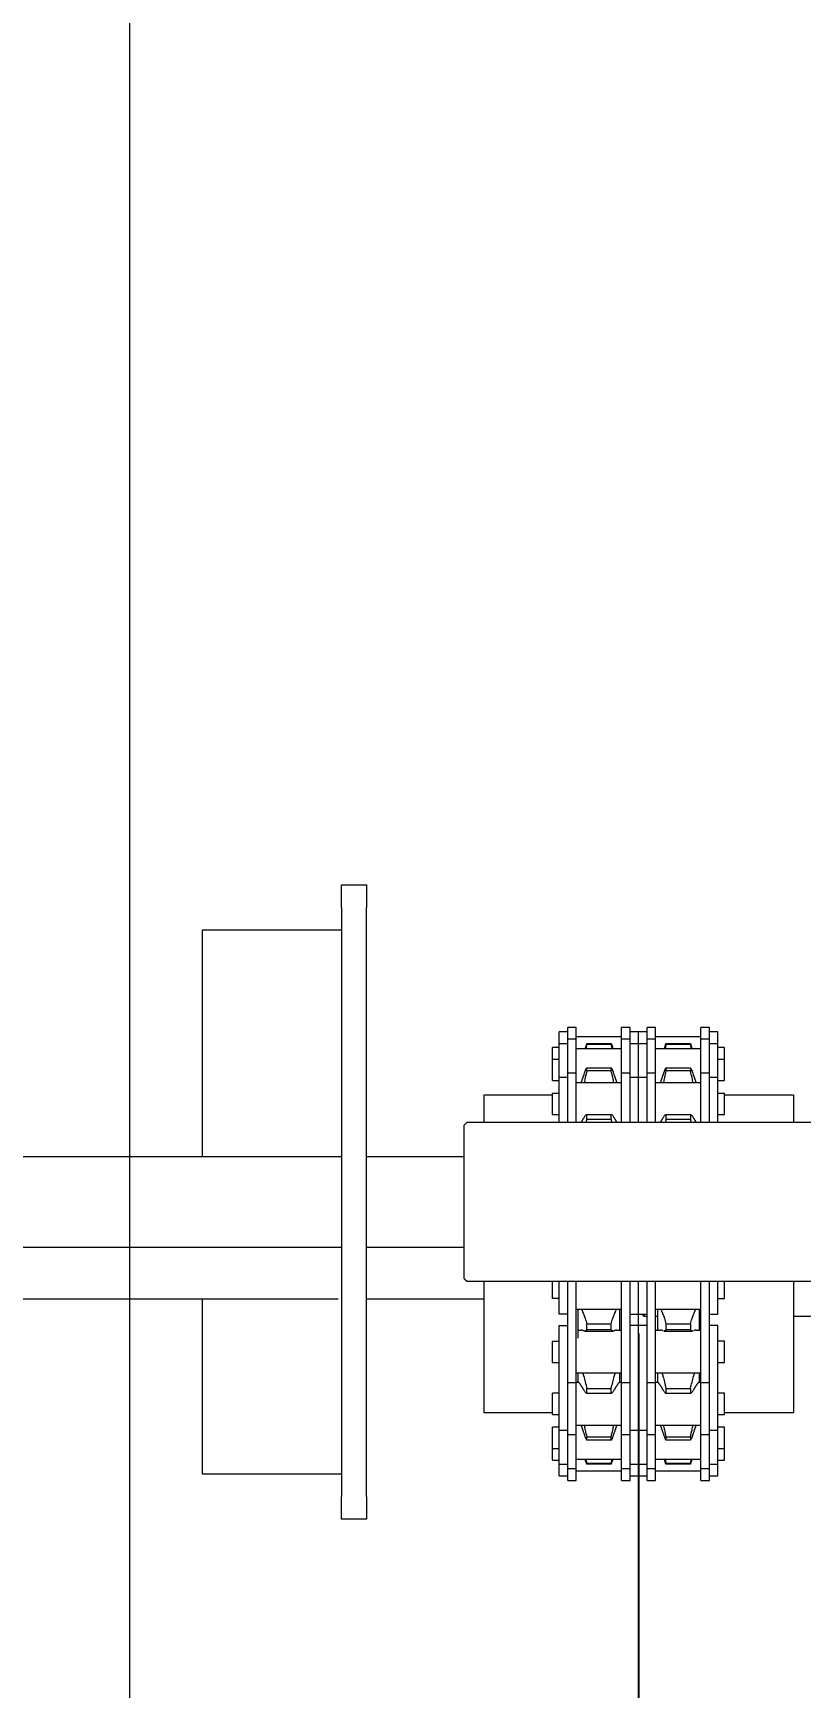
# Model space of a CAD drawing. Header units: inches. Extents: x 12.2 to 24.5, y 6.4 to 20.2.
# Drawn here: x 14.746 to 16.865, y 11.039 to 15.604 of the extents above; entities that cross this region are included whole.
import ezdxf
from ezdxf.lldxf.tags import DXFTag

# ---------------------------------------------------------------- set-up
doc = ezdxf.new("R2010")
doc.units = ezdxf.units.IN
doc.header["$MEASUREMENT"] = 0
doc.header["$PDSIZE"] = -1
doc.layers.add('DIM', color=1, linetype='Continuous')
doc.styles.add('SLDTEXTSTYLE0', font='ARIAL.TTF', dxfattribs={"width": 0.7})
tags = doc.linetypes.add('HIDDEN', pattern=[0.075, 0.05, -0.025]).pattern_tags.tags
tags[6:7] = [DXFTag(74, 4), DXFTag(75, 0), DXFTag(340, '0'), DXFTag(46, 1.0), DXFTag(50, 0.0), DXFTag(44, 0.0), DXFTag(45, 0.0)]
tags[4:5] = [DXFTag(74, 4), DXFTag(75, 0), DXFTag(340, '0'), DXFTag(46, 1.0), DXFTag(50, 0.0), DXFTag(44, 0.0), DXFTag(45, 0.0)]
doc.dimstyles.new('SLDDIMSTYLE0', dxfattribs={"dimtxt": 0.125, "dimasz": 0.15, "dimexe": 0, "dimexo": 0.0625, "dimgap": 0.03125, "dimtad": 0, "dimtih": 1, "dimtoh": 1, "dimdec": 3, "dimlfac": 4, "dimrnd": 1e-09, "dimzin": 12, "dimdsep": 46, "dimtxsty": 'SLDTEXTSTYLE0', "dimsah": 1, "dimcen": 0.09, "dimadec": 0, "dimazin": 0, "dimtfac": 1, "dimtdec": 3, "dimtofl": 0, "dimtmove": 0, "dimatfit": 3, "dimfxl": 0, "dimtolj": 1, "dimtzin": 12, "dimarcsym": 0})

# ---------------------------------------------------------------- blocks, each defined once
blk = doc.blocks.new('*D12')
at = {"color": 0, "linetype": 'ByBlock', "lineweight": -2}
for p, q in [((16.4165, 12.0168), (16.4165, 10.5398)), ((20.4165, 12.0168), (20.4165, 10.5398)), ((16.5665, 10.5398), (17.9277, 10.5398)), ((20.2665, 10.5398), (18.9053, 10.5398))]:
    blk.add_line(p, q, dxfattribs=at)
at = {"color": 0, "linetype": 'ByBlock'}
for points in [[(16.4165, 10.5398), (16.5665, 10.5148), (16.5665, 10.5648)], [(20.4165, 10.5398), (20.2665, 10.5148), (20.2665, 10.5648)]]:
    blk.add_solid(points, dxfattribs=at)
at = {"layer": 'DEFPOINTS', "color": 0, "linetype": 'ByBlock'}
for p in [(16.4165, 12.0793), (20.4165, 12.0793)]:
    blk.add_point(p, dxfattribs=at)
at = {"color": 0, "linetype": 'ByBlock', "insert": (18.4165, 10.5398), "char_height": 0.125, "attachment_point": 5, "style": 'SLDTEXTSTYLE0'}
blk.add_mtext('16\\PSHAFT LENGTH', dxfattribs=at)

msp = doc.modelspace()

# ---------------------------------------------------------------- linework, layer by layer
at = {"color": 7, "linetype": 'HIDDEN', "lineweight": 0}
msp.add_line((15.012437, 20.021333), (15.012437, 8.914667), dxfattribs=at)
at = {"color": 7, "linetype": 'Continuous', "lineweight": 15}
for p, q in [((15.597386, 13.192001), (15.597386, 13.254501)), ((15.597386, 13.254501), (15.665884, 13.254501)), ((15.665884, 13.254501), (15.665884, 13.192001)), ((15.597386, 13.192001), (15.597386, 12.646935)), ((15.665884, 11.567002), (15.665884, 13.192001)), ((15.597386, 13.129503), (15.212884, 13.129503)), ((15.212884, 13.129503), (15.212884, 12.503877)), ((16.197642, 12.839045), (16.197642, 12.848549)), ((16.197642, 12.815989), (16.197642, 12.839045)), ((16.221144, 12.82849), (16.221144, 12.86105)), ((16.221144, 12.781459), (16.221144, 12.82849)), ((16.244643, 12.82849), (16.244643, 12.86105)), ((16.244643, 12.781459), (16.244643, 12.82849)), ((16.369644, 12.82849), (16.369644, 12.86105)), ((16.369644, 12.781459), (16.369644, 12.82849)), ((16.393143, 12.82849), (16.393143, 12.86105)), ((16.393143, 12.781459), (16.393143, 12.82849)), ((16.416642, 12.839045), (16.416642, 12.848549)), ((16.416642, 12.839045), (16.416642, 12.848549)), ((16.416642, 12.815989), (16.416642, 12.839045)), ((16.416642, 12.815989), (16.416642, 12.839045)), ((16.440144, 12.82849), (16.440144, 12.86105)), ((16.440144, 12.781459), (16.440144, 12.82849)), ((16.463643, 12.82849), (16.463643, 12.86105)), ((16.463643, 12.781459), (16.463643, 12.82849)), ((16.588644, 12.82849), (16.588644, 12.86105)), ((16.588644, 12.781459), (16.588644, 12.82849)), ((16.612143, 12.82849), (16.612143, 12.86105)), ((16.612143, 12.781459), (16.612143, 12.82849)), ((16.635642, 12.839045), (16.635642, 12.848549)), ((16.635642, 12.815989), (16.635642, 12.839045)), ((16.179643, 12.772741), (16.179643, 12.805298)), ((16.197642, 12.722241), (16.197642, 12.815989)), ((16.221144, 12.734739), (16.221144, 12.781459)), ((16.244643, 12.734739), (16.244643, 12.781459)), ((16.273579, 12.813546), (16.273579, 12.816649)), ((16.273579, 12.816649), (16.341456, 12.816649)), ((16.341456, 12.813546), (16.273579, 12.813546)), ((16.341456, 12.813546), (16.341456, 12.816649)), ((16.369644, 12.734739), (16.369644, 12.781459)), ((16.393143, 12.734739), (16.393143, 12.781459)), ((16.416642, 12.722241), (16.416642, 12.815989)), ((16.416642, 12.722241), (16.416642, 12.815989)), ((16.440144, 12.734739), (16.440144, 12.781459)), ((16.463643, 12.734739), (16.463643, 12.781459)), ((16.492331, 12.816649), (16.492331, 12.813546)), ((16.492331, 12.816649), (16.560205, 12.816649)), ((16.560205, 12.813546), (16.492331, 12.813546)), ((16.560205, 12.816649), (16.560205, 12.813546)), ((16.588644, 12.734739), (16.588644, 12.781459)), ((16.612143, 12.734739), (16.612143, 12.781459)), ((16.635642, 12.722241), (16.635642, 12.815989)), ((16.653643, 12.772741), (16.653643, 12.805298)), ((16.179643, 12.728866), (16.179643, 12.772741)), ((16.273579, 12.740805), (16.273579, 12.749734)), ((16.273579, 12.749734), (16.341456, 12.749734)), ((16.341456, 12.740805), (16.273579, 12.740805)), ((16.341456, 12.740805), (16.341456, 12.749734)), ((16.492331, 12.749734), (16.492331, 12.740805)), ((16.492331, 12.749734), (16.560205, 12.749734)), ((16.560205, 12.740805), (16.492331, 12.740805)), ((16.560205, 12.749734), (16.560205, 12.740805)), ((16.653643, 12.714239), (16.653643, 12.772741)), ((16.179643, 12.714239), (16.179643, 12.728866)), ((16.197642, 12.674933), (16.197642, 12.722241)), ((16.221144, 12.640529), (16.221144, 12.734739)), ((16.244643, 12.598252), (16.244643, 12.734739)), ((16.369644, 12.598252), (16.369644, 12.734739)), ((16.393143, 12.640529), (16.393143, 12.734739)), ((16.416642, 12.674933), (16.416642, 12.722241)), ((16.416642, 12.674933), (16.416642, 12.722241)), ((16.440144, 12.640529), (16.440144, 12.734739)), ((16.463643, 12.598252), (16.463643, 12.734739)), ((16.588644, 12.598252), (16.588644, 12.734739)), ((16.612143, 12.640529), (16.612143, 12.734739)), ((16.635642, 12.674933), (16.635642, 12.722241)), ((15.597386, 12.646935), (15.597386, 11.567002)), ((15.989894, 12.673663), (15.989894, 12.598252)), ((16.179643, 12.635115), (16.179643, 12.67899)), ((16.197642, 12.598252), (16.197642, 12.674933)), ((16.416642, 12.598252), (16.416642, 12.674933)), ((16.416642, 12.598252), (16.416642, 12.674933)), ((16.635642, 12.598252), (16.635642, 12.674933)), ((16.653643, 12.620491), (16.653643, 12.67899)), ((16.843892, 12.673663), (16.843892, 12.667018)), ((16.843892, 12.667018), (16.843892, 12.598252)), ((16.179643, 12.620491), (16.179643, 12.635115)), ((16.221144, 12.598252), (16.221144, 12.640529)), ((16.273579, 12.607197), (16.273579, 12.620878)), ((16.273579, 12.620878), (16.341456, 12.620878)), ((16.341456, 12.607197), (16.273579, 12.607197)), ((16.341456, 12.607197), (16.341456, 12.620878)), ((16.393143, 12.598252), (16.393143, 12.640529)), ((16.440144, 12.598252), (16.440144, 12.640529)), ((16.492331, 12.620878), (16.492331, 12.607197)), ((16.492331, 12.620878), (16.560205, 12.620878)), ((16.560205, 12.607197), (16.492331, 12.607197)), ((16.560205, 12.620878), (16.560205, 12.607197)), ((16.612143, 12.598252), (16.612143, 12.640529)), ((15.935107, 12.168251), (15.935107, 12.590752)), ((15.989894, 12.160751), (15.989894, 11.798665)), ((16.179641, 12.113164), (16.179641, 12.160751)), ((16.197642, 12.069915), (16.197642, 12.160751)), ((16.221144, 11.881407), (16.221144, 12.160751)), ((16.244643, 12.074116), (16.244643, 12.160751)), ((16.369644, 12.074116), (16.369644, 12.160751)), ((16.393143, 12.074116), (16.393143, 12.160751)), ((16.416642, 12.069915), (16.416642, 12.160751)), ((16.416642, 12.069915), (16.416642, 12.160751)), ((16.440144, 12.074116), (16.440144, 12.160751)), ((16.463643, 12.074116), (16.463643, 12.160751)), ((16.588644, 12.074116), (16.588644, 12.160751)), ((16.612143, 12.074116), (16.612143, 12.160751)), ((16.635642, 12.069915), (16.635642, 12.160751)), ((16.653643, 12.113164), (16.653643, 12.160751)), ((16.843892, 12.160751), (16.843892, 11.798665)), ((15.212884, 12.111789), (15.212884, 11.629503)), ((16.244643, 12.057415), (16.244643, 12.074116)), ((16.244643, 11.986018), (16.244643, 12.057415)), ((16.249636, 12.003921), (16.249636, 12.051334)), ((16.250143, 12.024848), (16.250143, 12.083789)), ((16.364894, 12.024848), (16.364894, 12.083789)), ((16.369644, 11.986018), (16.369644, 12.074116)), ((16.393143, 11.986018), (16.393143, 12.074116)), ((16.416642, 12.038721), (16.416642, 12.069915)), ((16.416642, 12.038721), (16.416642, 12.069915)), ((16.431517, 12.069915), (16.431517, 12.06429)), ((16.440144, 11.986018), (16.440144, 12.074116)), ((16.463643, 11.986018), (16.463643, 12.074116)), ((16.468892, 12.083789), (16.468892, 12.024848)), ((16.583643, 12.083789), (16.583643, 12.024848)), ((16.588644, 11.986018), (16.588644, 12.074116)), ((16.612143, 11.986018), (16.612143, 12.074116)), ((16.197642, 11.903646), (16.197642, 12.038721)), ((16.273579, 12.026711), (16.273579, 12.043494)), ((16.273579, 12.043494), (16.341456, 12.043494)), ((16.341456, 12.026711), (16.273579, 12.026711)), ((16.341456, 12.026711), (16.341456, 12.043494)), ((16.416642, 11.903646), (16.416642, 12.038721)), ((16.416642, 11.903646), (16.416642, 12.038721)), ((16.492331, 12.043494), (16.492331, 12.026711)), ((16.492331, 12.043494), (16.560205, 12.043494)), ((16.560205, 12.026711), (16.492331, 12.026711)), ((16.560205, 12.043494), (16.560205, 12.026711)), ((16.635642, 11.903646), (16.635642, 12.038721)), ((16.179643, 11.936971), (16.179643, 11.99444)), ((16.244643, 11.881222), (16.244643, 11.986018)), ((16.369644, 11.881222), (16.369644, 11.986018)), ((16.393143, 11.881407), (16.393143, 11.986018)), ((16.440144, 11.881407), (16.440144, 11.986018)), ((16.463643, 11.881222), (16.463643, 11.986018)), ((16.588644, 11.881222), (16.588644, 11.986018)), ((16.612143, 11.881407), (16.612143, 11.986018)), ((16.653643, 11.993708), (16.653643, 11.995473)), ((16.653643, 11.936971), (16.653643, 11.993708)), ((16.197642, 11.797398), (16.197642, 11.903646)), ((16.221144, 11.831799), (16.221144, 11.881222)), ((16.244643, 11.737589), (16.244643, 11.881222)), ((16.250143, 11.881827), (16.250143, 11.907598)), ((16.250143, 11.881215), (16.250143, 11.881827)), ((16.364894, 11.881827), (16.364894, 11.907598)), ((16.364894, 11.881215), (16.364894, 11.881827)), ((16.369644, 11.737589), (16.369644, 11.881222)), ((16.393143, 11.831799), (16.393143, 11.881222)), ((16.416642, 11.797398), (16.416642, 11.903646)), ((16.416642, 11.797398), (16.416642, 11.903646)), ((16.440144, 11.831799), (16.440144, 11.881222)), ((16.463643, 11.737589), (16.463643, 11.881215)), ((16.468892, 11.907598), (16.468892, 11.881827)), ((16.468892, 11.881827), (16.468892, 11.881215)), ((16.583643, 11.907598), (16.583643, 11.881827)), ((16.583643, 11.881827), (16.583643, 11.881215)), ((16.588644, 11.737589), (16.588644, 11.881215)), ((16.612143, 11.831799), (16.612143, 11.881222)), ((16.635642, 11.797398), (16.635642, 11.903646)), ((16.179643, 11.793338), (16.179643, 11.85184)), ((16.221144, 11.737589), (16.221144, 11.831799)), ((16.273579, 11.851452), (16.273579, 11.865133)), ((16.273579, 11.865133), (16.341456, 11.865133)), ((16.341456, 11.851452), (16.273579, 11.851452)), ((16.341456, 11.851452), (16.341456, 11.865133)), ((16.393143, 11.737589), (16.393143, 11.831799)), ((16.440144, 11.737589), (16.440144, 11.831799)), ((16.492331, 11.865133), (16.492331, 11.851452)), ((16.492331, 11.865133), (16.560205, 11.865133)), ((16.560205, 11.851452), (16.492331, 11.851452)), ((16.560205, 11.865133), (16.560205, 11.851452)), ((16.612143, 11.737589), (16.612143, 11.831799)), ((16.653643, 11.837213), (16.653643, 11.85184)), ((16.653643, 11.793338), (16.653643, 11.837213)), ((16.197642, 11.750089), (16.197642, 11.797398)), ((16.416642, 11.750089), (16.416642, 11.797398)), ((16.416642, 11.750089), (16.416642, 11.797398)), ((16.635642, 11.750089), (16.635642, 11.797398)), ((16.179643, 11.69959), (16.179643, 11.758089)), ((16.197642, 11.656339), (16.197642, 11.750089)), ((16.221144, 11.69087), (16.221144, 11.737589)), ((16.244643, 11.69087), (16.244643, 11.737589)), ((16.273579, 11.722594), (16.273579, 11.731523)), ((16.273579, 11.731523), (16.341456, 11.731523)), ((16.341456, 11.722594), (16.341456, 11.731523)), ((16.369644, 11.69087), (16.369644, 11.737589)), ((16.393143, 11.69087), (16.393143, 11.737589)), ((16.416642, 11.656339), (16.416642, 11.750089)), ((16.416642, 11.656339), (16.416642, 11.750089)), ((16.440144, 11.69087), (16.440144, 11.737589)), ((16.463643, 11.69087), (16.463643, 11.737589)), ((16.492331, 11.731523), (16.492331, 11.722594)), ((16.492331, 11.731523), (16.560205, 11.731523)), ((16.560205, 11.731523), (16.560205, 11.722594)), ((16.588644, 11.69087), (16.588644, 11.737589)), ((16.612143, 11.69087), (16.612143, 11.737589)), ((16.635642, 11.656339), (16.635642, 11.750089)), ((16.653643, 11.743465), (16.653643, 11.758089)), ((16.653643, 11.69959), (16.653643, 11.743465)), ((16.179643, 11.66703), (16.179643, 11.69959)), ((16.221144, 11.643838), (16.221144, 11.69087)), ((16.244643, 11.643838), (16.244643, 11.69087)), ((16.341456, 11.722594), (16.273579, 11.722594)), ((16.369644, 11.643838), (16.369644, 11.69087)), ((16.393143, 11.643838), (16.393143, 11.69087)), ((16.440144, 11.643838), (16.440144, 11.69087)), ((16.463643, 11.643838), (16.463643, 11.69087)), ((16.560205, 11.722594), (16.492331, 11.722594)), ((16.588644, 11.643838), (16.588644, 11.69087)), ((16.612143, 11.643838), (16.612143, 11.69087)), ((16.653643, 11.6912), (16.653643, 11.69959)), ((16.653643, 11.66703), (16.653643, 11.6912)), ((16.197642, 11.633283), (16.197642, 11.656339)), ((16.221144, 11.611279), (16.221144, 11.643838)), ((16.244643, 11.611279), (16.244643, 11.643838)), ((16.273579, 11.655679), (16.273579, 11.658782)), ((16.273579, 11.658782), (16.341456, 11.658782)), ((16.341456, 11.655679), (16.273579, 11.655679)), ((16.341456, 11.655679), (16.341456, 11.658782)), ((16.369644, 11.611279), (16.369644, 11.643838)), ((16.393143, 11.611279), (16.393143, 11.643838)), ((16.416642, 11.633283), (16.416642, 11.656339)), ((16.416642, 11.633283), (16.416642, 11.656339)), ((16.440144, 11.611279), (16.440144, 11.643838)), ((16.463643, 11.611279), (16.463643, 11.643838)), ((16.492331, 11.658782), (16.492331, 11.655679)), ((16.492331, 11.658782), (16.560205, 11.658782)), ((16.560205, 11.655679), (16.492331, 11.655679)), ((16.560205, 11.658782), (16.560205, 11.655679)), ((16.588644, 11.611279), (16.588644, 11.643838)), ((16.612143, 11.611279), (16.612143, 11.643838)), ((16.635642, 11.633283), (16.635642, 11.656339)), ((15.212884, 11.629503), (15.597386, 11.629503)), ((16.197642, 11.623779), (16.197642, 11.633283)), ((16.416642, 11.623779), (16.416642, 11.633283)), ((16.416642, 11.623779), (16.416642, 11.633283)), ((16.635642, 11.623779), (16.635642, 11.633283)), ((15.597386, 11.504502), (15.597386, 11.567002)), ((15.665884, 11.567002), (15.665884, 11.504502)), ((15.665884, 11.504502), (15.597386, 11.504502))]:
    msp.add_line(p, q, dxfattribs=at)
for points in [[(16.221144, 12.848549), (16.197642, 12.848549)], [(16.244643, 12.86105), (16.221144, 12.86105)], [(16.244643, 12.82849), (16.221144, 12.82849)], [(16.369644, 12.834673), (16.244643, 12.834673)], [(16.393143, 12.86105), (16.369644, 12.86105)], [(16.393143, 12.82849), (16.369644, 12.82849)], [(16.416642, 12.848549), (16.393143, 12.848549)], [(16.440144, 12.848549), (16.416642, 12.848549)], [(16.463643, 12.86105), (16.440144, 12.86105)], [(16.463643, 12.82849), (16.440144, 12.82849)], [(16.588644, 12.834673), (16.463643, 12.834673)], [(16.612143, 12.86105), (16.588644, 12.86105)], [(16.612143, 12.82849), (16.588644, 12.82849)], [(16.635642, 12.848549), (16.612143, 12.848549)], [(16.197642, 12.805298), (16.179643, 12.805298)], [(16.221144, 12.815989), (16.197642, 12.815989)], [(16.369644, 12.802116), (16.244643, 12.802116)], [(16.273579, 12.813546), (16.270981, 12.802116)], [(16.344056, 12.802116), (16.341456, 12.813546)], [(16.416642, 12.815989), (16.393143, 12.815989)], [(16.440144, 12.815989), (16.416642, 12.815989)], [(16.588644, 12.802116), (16.463643, 12.802116)], [(16.492331, 12.813546), (16.489731, 12.802116)], [(16.562805, 12.802116), (16.560205, 12.813546)], [(16.635642, 12.815989), (16.612143, 12.815989)], [(16.653643, 12.805298), (16.635642, 12.805298)], [(16.197642, 12.772741), (16.179643, 12.772741)], [(16.653643, 12.772741), (16.635642, 12.772741)], [(16.179643, 12.714239), (16.197642, 12.714239)], [(16.221144, 12.722241), (16.197642, 12.722241)], [(16.244643, 12.734739), (16.221144, 12.734739)], [(16.369644, 12.708365), (16.244643, 12.708365)], [(16.258434, 12.708365), (16.261923, 12.71805)], [(16.261923, 12.71805), (16.2653, 12.72826)], [(16.349737, 12.72826), (16.353114, 12.71805)], [(16.353114, 12.71805), (16.356601, 12.708365)], [(16.393143, 12.734739), (16.369644, 12.734739)], [(16.463643, 12.734739), (16.440144, 12.734739)], [(16.588644, 12.708365), (16.463643, 12.708365)], [(16.477185, 12.708365), (16.480672, 12.71805)], [(16.480672, 12.71805), (16.484049, 12.72826)], [(16.568486, 12.72826), (16.571863, 12.71805)], [(16.571863, 12.71805), (16.57535, 12.708365)], [(16.612143, 12.734739), (16.588644, 12.734739)], [(16.635642, 12.722241), (16.612143, 12.722241)], [(16.635642, 12.714239), (16.653643, 12.714239)], [(16.083454, 12.673663), (15.989894, 12.673663)], [(16.179643, 12.673663), (16.083454, 12.673663)], [(16.197642, 12.67899), (16.179643, 12.67899)], [(16.653643, 12.67899), (16.635642, 12.67899)], [(16.843892, 12.673663), (16.653643, 12.673663)], [(16.179643, 12.620491), (16.197642, 12.620491)], [(16.257477, 12.598252), (16.261923, 12.60466)], [(16.261923, 12.60466), (16.2653, 12.610947)], [(16.273579, 12.607197), (16.271545, 12.598252)], [(16.343497, 12.598252), (16.341456, 12.607197)], [(16.349737, 12.610947), (16.353114, 12.60466)], [(16.353114, 12.60466), (16.357561, 12.598252)], [(16.476226, 12.598252), (16.480672, 12.60466)], [(16.480672, 12.60466), (16.484049, 12.610947)], [(16.492331, 12.607197), (16.490296, 12.598252)], [(16.562246, 12.598252), (16.560205, 12.607197)], [(16.568486, 12.610947), (16.571863, 12.60466)], [(16.571863, 12.60466), (16.57631, 12.598252)], [(16.635642, 12.620491), (16.653643, 12.620491)], [(15.942607, 12.598252), (15.935107, 12.590752)], [(17.203413, 12.598252), (15.942607, 12.598252)], [(15.597386, 12.503877), (12.249405, 12.503877)], [(15.935107, 12.503877), (15.665884, 12.503877)], [(12.249405, 12.255126), (15.597386, 12.255126)], [(15.665884, 12.255126), (15.935107, 12.255126)], [(15.935107, 12.168251), (15.942607, 12.160751)], [(15.942607, 12.160751), (16.145044, 12.160751)], [(16.145044, 12.160751), (17.240106, 12.160751)], [(14.699517, 12.111789), (15.588034, 12.111789)], [(15.665884, 12.111789), (15.989894, 12.111789)], [(16.197642, 12.113164), (16.179641, 12.113164)], [(16.635642, 12.113164), (16.653643, 12.113164)], [(16.221141, 12.069915), (16.197642, 12.069915)], [(16.244643, 12.083789), (16.369644, 12.083789)], [(16.259577, 12.083789), (16.261923, 12.077028)], [(16.261923, 12.077028), (16.2653, 12.069277)], [(16.349737, 12.069277), (16.353114, 12.077028)], [(16.353114, 12.077028), (16.35546, 12.083789)], [(16.393143, 12.069915), (16.416642, 12.069915)], [(16.416642, 12.069915), (16.440144, 12.069915)], [(16.425893, 12.069915), (16.431517, 12.06429)], [(16.431517, 12.06429), (16.440144, 12.06429)], [(16.463643, 12.083789), (16.588644, 12.083789)], [(16.463643, 12.06429), (16.468892, 12.06429)], [(16.478326, 12.083789), (16.480672, 12.077028)], [(16.480672, 12.077028), (16.484049, 12.069277)], [(16.568486, 12.069277), (16.571863, 12.077028)], [(16.571863, 12.077028), (16.57421, 12.083789)], [(16.612143, 12.069915), (16.635642, 12.069915)], [(16.843892, 12.06429), (17.335251, 12.06429)], [(16.197642, 12.038721), (16.221141, 12.038721)], [(16.254869, 12.024848), (16.249636, 12.024848)], [(16.261923, 12.025505), (16.25291, 12.02489)], [(16.2653, 12.0239), (16.261923, 12.025505)], [(16.267889, 12.023264), (16.347142, 12.023264)], [(16.353114, 12.025505), (16.349737, 12.0239)], [(16.362125, 12.02489), (16.353114, 12.025505)], [(16.369644, 12.024848), (16.360166, 12.024848)], [(16.416642, 12.038721), (16.393143, 12.038721)], [(16.440144, 12.038721), (16.416642, 12.038721)], [(16.473621, 12.024848), (16.463643, 12.024848)], [(16.480672, 12.025505), (16.471661, 12.02489)], [(16.484049, 12.0239), (16.480672, 12.025505)], [(16.48664, 12.023264), (16.565893, 12.023264)], [(16.571863, 12.025505), (16.568486, 12.0239)], [(16.580874, 12.02489), (16.571863, 12.025505)], [(16.588644, 12.024848), (16.578917, 12.024848)], [(16.635642, 12.038721), (16.612143, 12.038721)], [(16.197642, 11.99444), (16.179643, 11.99444)], [(16.653643, 11.995473), (16.635642, 11.995473)], [(16.179643, 11.936971), (16.197642, 11.936971)], [(16.635642, 11.936971), (16.653643, 11.936971)], [(16.221144, 11.881222), (16.244643, 11.881222)], [(16.244643, 11.907598), (16.369644, 11.907598)], [(16.251594, 11.881215), (16.244643, 11.881215)], [(16.25291, 11.880656), (16.250143, 11.881827)], [(16.261923, 11.867668), (16.25291, 11.880656)], [(16.262543, 11.907598), (16.2653, 11.898373)], [(16.349737, 11.898373), (16.352494, 11.907598)], [(16.362125, 11.880656), (16.353114, 11.867668)], [(16.364894, 11.881827), (16.362125, 11.880656)], [(16.369644, 11.881215), (16.363444, 11.881215)], [(16.369644, 11.881222), (16.393143, 11.881222)], [(16.440144, 11.881222), (16.463643, 11.881222)], [(16.463643, 11.907598), (16.588644, 11.907598)], [(16.470343, 11.881215), (16.463643, 11.881215)], [(16.471661, 11.880656), (16.468892, 11.881827)], [(16.480672, 11.867668), (16.471661, 11.880656)], [(16.481292, 11.907598), (16.484049, 11.898373)], [(16.568486, 11.898373), (16.571243, 11.907598)], [(16.580874, 11.880656), (16.571863, 11.867668)], [(16.583643, 11.881827), (16.580874, 11.880656)], [(16.588644, 11.881215), (16.582193, 11.881215)], [(16.588644, 11.881222), (16.612143, 11.881222)], [(16.197642, 11.85184), (16.179643, 11.85184)], [(16.2653, 11.861381), (16.261923, 11.867668)], [(16.353114, 11.867668), (16.349737, 11.861381)], [(16.484049, 11.861381), (16.480672, 11.867668)], [(16.571863, 11.867668), (16.568486, 11.861381)], [(16.653643, 11.85184), (16.635642, 11.85184)], [(15.989894, 11.798665), (16.179643, 11.798665)], [(16.179643, 11.793338), (16.197642, 11.793338)], [(16.635642, 11.793338), (16.653643, 11.793338)], [(16.653643, 11.798665), (16.788709, 11.798665)], [(16.788709, 11.798665), (16.843892, 11.798665)], [(16.197642, 11.758089), (16.179643, 11.758089)], [(16.197642, 11.750089), (16.221144, 11.750089)], [(16.221144, 11.737589), (16.244643, 11.737589)], [(16.244643, 11.763963), (16.369644, 11.763963)], [(16.261923, 11.754278), (16.258434, 11.763963)], [(16.2653, 11.744068), (16.261923, 11.754278)], [(16.353114, 11.754278), (16.349737, 11.744068)], [(16.356601, 11.763963), (16.353114, 11.754278)], [(16.369644, 11.737589), (16.393143, 11.737589)], [(16.393143, 11.750089), (16.416642, 11.750089)], [(16.416642, 11.750089), (16.440144, 11.750089)], [(16.440144, 11.737589), (16.463643, 11.737589)], [(16.463643, 11.763963), (16.588644, 11.763963)], [(16.480672, 11.754278), (16.477185, 11.763963)], [(16.484049, 11.744068), (16.480672, 11.754278)], [(16.571863, 11.754278), (16.568486, 11.744068)], [(16.57535, 11.763963), (16.571863, 11.754278)], [(16.588644, 11.737589), (16.612143, 11.737589)], [(16.612143, 11.750089), (16.635642, 11.750089)], [(16.653643, 11.758089), (16.635642, 11.758089)], [(16.179643, 11.69959), (16.197642, 11.69959)], [(16.635642, 11.69959), (16.653643, 11.69959)], [(16.179643, 11.66703), (16.197642, 11.66703)], [(16.197642, 11.656339), (16.221144, 11.656339)], [(16.221144, 11.643838), (16.244643, 11.643838)], [(16.244643, 11.670214), (16.369644, 11.670214)], [(16.270979, 11.670214), (16.273579, 11.658782)], [(16.341456, 11.658782), (16.344053, 11.670214)], [(16.369644, 11.643838), (16.393143, 11.643838)], [(16.393143, 11.656339), (16.416642, 11.656339)], [(16.416642, 11.656339), (16.440144, 11.656339)], [(16.440144, 11.643838), (16.463643, 11.643838)], [(16.463643, 11.670214), (16.588644, 11.670214)], [(16.489731, 11.670214), (16.492331, 11.658782)], [(16.560205, 11.658782), (16.562805, 11.670214)], [(16.588644, 11.643838), (16.612143, 11.643838)], [(16.612143, 11.656339), (16.635642, 11.656339)], [(16.635642, 11.66703), (16.653643, 11.66703)], [(16.197642, 11.623779), (16.221144, 11.623779)], [(16.221144, 11.611279), (16.244643, 11.611279)], [(16.244643, 11.637655), (16.369644, 11.637655)], [(16.369644, 11.611279), (16.393143, 11.611279)], [(16.393143, 11.623779), (16.416642, 11.623779)], [(16.416642, 11.623779), (16.440144, 11.623779)], [(16.440144, 11.611279), (16.463643, 11.611279)], [(16.463643, 11.637655), (16.588644, 11.637655)], [(16.588644, 11.611279), (16.612143, 11.611279)], [(16.612143, 11.623779), (16.635642, 11.623779)]]:
    msp.add_open_spline(points, degree=1, dxfattribs=at)
for points, knots in [([(16.269534, 12.802116), (16.269535, 12.802121), (16.271125, 12.806891), (16.272353, 12.811772), (16.273579, 12.816649)], [0, 0, 0, 0, 0.000983832, 1, 1, 1, 1]), ([(16.341456, 12.816649), (16.342779, 12.811996), (16.344154, 12.807159), (16.34545, 12.802301), (16.345499, 12.802116)], [0, 0, 0, 0, 0.96200134, 1, 1, 1, 1]), ([(16.488285, 12.802116), (16.488286, 12.802121), (16.489112, 12.807081), (16.490722, 12.811867), (16.492331, 12.816649)], [0, 0, 0, 0, 0.00094622, 1, 1, 1, 1]), ([(16.560205, 12.816649), (16.561528, 12.811996), (16.562903, 12.807159), (16.564199, 12.802301), (16.564248, 12.802116)], [0, 0, 0, 0, 0.96200134, 1, 1, 1, 1]), ([(16.2653, 12.72826), (16.266647, 12.732272), (16.26909, 12.739553), (16.272188, 12.74658), (16.273579, 12.749734)], [0, 0, 0, 0, 0.55101232, 1, 1, 1, 1]), ([(16.273579, 12.740805), (16.272319, 12.73472), (16.270072, 12.723867), (16.267458, 12.713097), (16.266309, 12.708365)], [0, 0, 0, 0, 0.56066594, 1, 1, 1, 1]), ([(16.341456, 12.749734), (16.342795, 12.746706), (16.345902, 12.739683), (16.348346, 12.732402), (16.349737, 12.72826)], [0, 0, 0, 0, 0.43120917, 1, 1, 1, 1]), ([(16.348726, 12.708365), (16.347628, 12.71288), (16.345008, 12.723649), (16.342761, 12.734502), (16.341456, 12.740805)], [0, 0, 0, 0, 0.41923147, 1, 1, 1, 1]), ([(16.484049, 12.72826), (16.485396, 12.732272), (16.487839, 12.739554), (16.490939, 12.74658), (16.492331, 12.749734)], [0, 0, 0, 0, 0.55099037, 1, 1, 1, 1]), ([(16.492331, 12.740805), (16.491071, 12.73472), (16.488824, 12.723867), (16.486208, 12.713097), (16.485058, 12.708365)], [0, 0, 0, 0, 0.5606568, 1, 1, 1, 1]), ([(16.560205, 12.749734), (16.561544, 12.746706), (16.564651, 12.739683), (16.567095, 12.732402), (16.568486, 12.72826)], [0, 0, 0, 0, 0.43120917, 1, 1, 1, 1]), ([(16.567475, 12.708365), (16.566378, 12.71288), (16.563761, 12.72365), (16.561511, 12.734502), (16.560205, 12.740805)], [0, 0, 0, 0, 0.41921578, 1, 1, 1, 1]), ([(16.440144, 12.722241), (16.43231, 12.722241), (16.416643, 12.722241), (16.400976, 12.722241), (16.393143, 12.722241)], [0, 0, 0, 0, 0.50002496, 1, 1, 1, 1]), ([(16.2653, 12.610947), (16.266537, 12.613292), (16.268606, 12.617214), (16.272153, 12.619827), (16.273579, 12.620878)], [0, 0, 0, 0, 0.59776554, 1, 1, 1, 1]), ([(16.341456, 12.620878), (16.342828, 12.619881), (16.346393, 12.617292), (16.348463, 12.613363), (16.349737, 12.610947)], [0, 0, 0, 0, 0.38496813, 1, 1, 1, 1]), ([(16.484049, 12.610947), (16.485286, 12.613292), (16.487355, 12.617215), (16.490903, 12.619827), (16.492331, 12.620878)], [0, 0, 0, 0, 0.59768309, 1, 1, 1, 1]), ([(16.560205, 12.620878), (16.561577, 12.619881), (16.565142, 12.617292), (16.567212, 12.613363), (16.568486, 12.610947)], [0, 0, 0, 0, 0.38496813, 1, 1, 1, 1]), ([(16.2653, 12.069277), (16.266785, 12.065508), (16.270098, 12.057094), (16.272341, 12.048332), (16.273579, 12.043494)], [0, 0, 0, 0, 0.44794214, 1, 1, 1, 1]), ([(16.341456, 12.043494), (16.342653, 12.048177), (16.344893, 12.056939), (16.348198, 12.065357), (16.349737, 12.069277)], [0, 0, 0, 0, 0.534340783, 1, 1, 1, 1]), ([(16.484049, 12.069277), (16.485533, 12.065508), (16.488847, 12.057094), (16.491091, 12.048332), (16.492331, 12.043494)], [0, 0, 0, 0, 0.44793166, 1, 1, 1, 1]), ([(16.560205, 12.043494), (16.561402, 12.048177), (16.563642, 12.056939), (16.566947, 12.065357), (16.568486, 12.069277)], [0, 0, 0, 0, 0.534340783, 1, 1, 1, 1]), ([(16.273579, 12.026711), (16.272415, 12.025232), (16.270832, 12.023221), (16.268504, 12.023604), (16.267889, 12.023705)], [0, 0, 0, 0, 0.73544267, 1, 1, 1, 1]), ([(16.347142, 12.023668), (16.346579, 12.023571), (16.344263, 12.023173), (16.342665, 12.025186), (16.341456, 12.026711)], [0, 0, 0, 0, 0.24285667, 1, 1, 1, 1]), ([(16.492331, 12.026711), (16.491166, 12.025232), (16.489583, 12.023221), (16.487256, 12.023604), (16.48664, 12.023705)], [0, 0, 0, 0, 0.73544267, 1, 1, 1, 1]), ([(16.565893, 12.023668), (16.565331, 12.023571), (16.563014, 12.023173), (16.561415, 12.025186), (16.560205, 12.026711)], [0, 0, 0, 0, 0.24279092, 1, 1, 1, 1]), ([(16.2653, 11.898373), (16.266764, 11.89321), (16.269881, 11.882219), (16.272298, 11.871053), (16.273579, 11.865133)], [0, 0, 0, 0, 0.46983195, 1, 1, 1, 1]), ([(16.341456, 11.865133), (16.342693, 11.870856), (16.345108, 11.882022), (16.34822, 11.893014), (16.349737, 11.898373)], [0, 0, 0, 0, 0.5124555, 1, 1, 1, 1]), ([(16.484049, 11.898373), (16.485513, 11.89321), (16.488629, 11.882219), (16.491048, 11.871053), (16.492331, 11.865133)], [0, 0, 0, 0, 0.46982479, 1, 1, 1, 1]), ([(16.560205, 11.865133), (16.561442, 11.870856), (16.563857, 11.882022), (16.566969, 11.893014), (16.568486, 11.898373)], [0, 0, 0, 0, 0.5124555, 1, 1, 1, 1]), ([(16.273579, 11.851452), (16.272207, 11.852448), (16.268642, 11.855036), (16.266573, 11.858965), (16.2653, 11.861381)], [0, 0, 0, 0, 0.38493589, 1, 1, 1, 1]), ([(16.349737, 11.861381), (16.348499, 11.859037), (16.346429, 11.855117), (16.342882, 11.852504), (16.341456, 11.851452)], [0, 0, 0, 0, 0.59774405, 1, 1, 1, 1]), ([(16.492331, 11.851452), (16.490958, 11.852448), (16.487393, 11.855036), (16.485323, 11.858965), (16.484049, 11.861381)], [0, 0, 0, 0, 0.38489823, 1, 1, 1, 1]), ([(16.568486, 11.861381), (16.567249, 11.859037), (16.56518, 11.855115), (16.561632, 11.852503), (16.560205, 11.851452)], [0, 0, 0, 0, 0.59762242, 1, 1, 1, 1]), ([(16.273579, 11.722594), (16.27224, 11.725623), (16.269134, 11.732646), (16.26669, 11.739927), (16.2653, 11.744068)], [0, 0, 0, 0, 0.43131861, 1, 1, 1, 1]), ([(16.266312, 11.763963), (16.267409, 11.759448), (16.270026, 11.748679), (16.272274, 11.737826), (16.273579, 11.731523)], [0, 0, 0, 0, 0.41922198, 1, 1, 1, 1]), ([(16.341456, 11.731523), (16.342716, 11.737608), (16.344963, 11.748461), (16.347577, 11.759231), (16.348726, 11.763963)], [0, 0, 0, 0, 0.56066594, 1, 1, 1, 1]), ([(16.349737, 11.744068), (16.34839, 11.740056), (16.345944, 11.732775), (16.342847, 11.725749), (16.341456, 11.722594)], [0, 0, 0, 0, 0.55102761, 1, 1, 1, 1]), ([(16.492331, 11.722594), (16.490991, 11.725623), (16.487886, 11.732646), (16.48544, 11.739927), (16.484049, 11.744068)], [0, 0, 0, 0, 0.43130389, 1, 1, 1, 1]), ([(16.485061, 11.763963), (16.486158, 11.759448), (16.488775, 11.748678), (16.491024, 11.737826), (16.492331, 11.731523)], [0, 0, 0, 0, 0.41921578, 1, 1, 1, 1]), ([(16.560205, 11.731523), (16.561465, 11.737608), (16.563712, 11.748461), (16.566328, 11.759231), (16.567477, 11.763963)], [0, 0, 0, 0, 0.5606568, 1, 1, 1, 1]), ([(16.568486, 11.744068), (16.56714, 11.740056), (16.564697, 11.732774), (16.561597, 11.725748), (16.560205, 11.722594)], [0, 0, 0, 0, 0.55099037, 1, 1, 1, 1]), ([(16.273579, 11.655679), (16.272254, 11.660332), (16.270876, 11.665168), (16.269585, 11.670029), (16.269536, 11.670214)], [0, 0, 0, 0, 0.961856748, 1, 1, 1, 1]), ([(16.345501, 11.670214), (16.3455, 11.67021), (16.343909, 11.665439), (16.342682, 11.660557), (16.341456, 11.655679)], [0, 0, 0, 0, 0.00098368, 1, 1, 1, 1]), ([(16.492331, 11.655679), (16.491005, 11.660332), (16.489627, 11.665168), (16.488337, 11.670029), (16.488287, 11.670214)], [0, 0, 0, 0, 0.961856748, 1, 1, 1, 1]), ([(16.564253, 11.670214), (16.564251, 11.67021), (16.562661, 11.665438), (16.561432, 11.660556), (16.560205, 11.655679)], [0, 0, 0, 0, 0.000983643, 1, 1, 1, 1])]:
    msp.add_open_spline(points, degree=3, knots=knots, dxfattribs=at)

# ---------------------------------------------------------------- dimensions: what is measured, and where the dimension line sits
at = {"layer": 'DIM'}
dim = msp.add_linear_dim(base=(20.416518, 10.539824), p1=(16.416518, 12.079289), p2=(20.416518, 12.079289), text='<>\\PSHAFT LENGTH', dimstyle='SLDDIMSTYLE0', override={"dimdec": 4, "dimlunit": 5, "dimfrac": 2}, dxfattribs=at)
dim.commit()
dim.dimension.update_dxf_attribs({"geometry": '*D12', "text_midpoint": (18.416518, 10.539824)})

doc.saveas('drawing.dxf')
